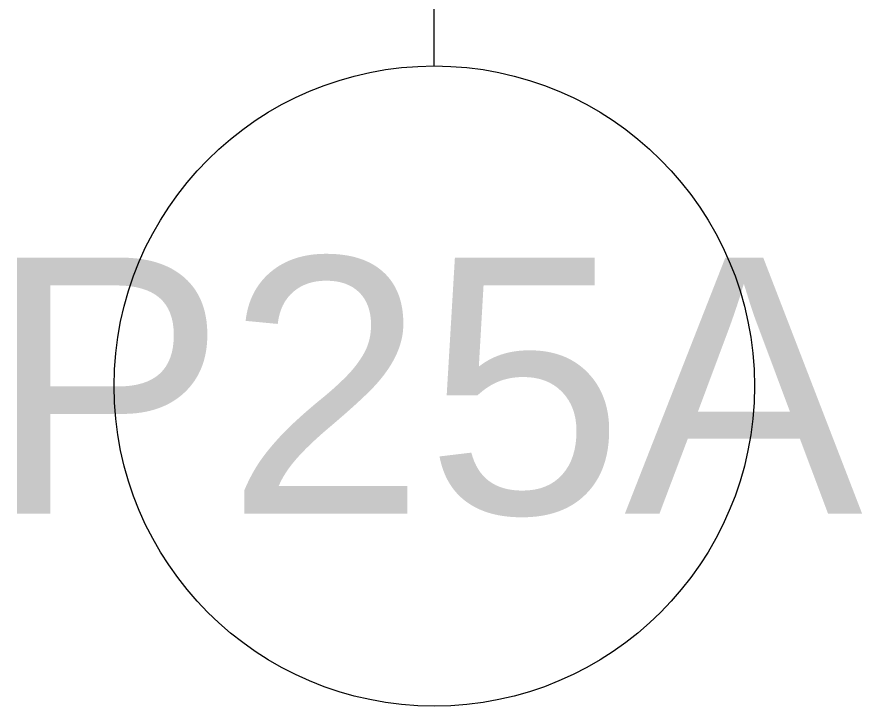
# Model space of a CAD drawing. Header units: centimetres. Extents: x 118932 to 154602, y -32682 to -23521.
# Drawn here: x 132883.67 to 132910.07, y -28115.64 to -28094.11 of the extents above; entities that cross this region are included whole.
import ezdxf

# ---------------------------------------------------------------- set-up
doc = ezdxf.new("R2010")
doc.units = ezdxf.units.CM
doc.header["$LTSCALE"] = 50
doc.header["$MEASUREMENT"] = 0
doc.layers.add('GEN_00_BL_Yazı', color=7, linetype='Continuous', lineweight=0, true_color=0x4f5250)
doc.layers.add('GEN_06_GR_İnce', color=7, linetype='Continuous', lineweight=13, true_color=0xb0b0a9)
doc.layers.add('revizyon notlar', color=1, linetype='Continuous', lineweight=30)
doc.styles.add('ARIAL', font='arial.ttf')

# ---------------------------------------------------------------- blocks, each defined once
blk = doc.blocks.new('p25_a_rb')
at = {"layer": 'GEN_00_BL_Yazı'}
blk.add_line((-158.25, -26), (-158.25, 32.323), dxfattribs=at)
blk.add_circle((-158.25, -36), 10, dxfattribs=at)
at = {"layer": 'GEN_00_BL_Yazı', "lineweight": 30, "transparency": 33554687, "style": 'ARIAL'}
blk.add_text('P25A', height=8, dxfattribs=at).set_placement((-172.201, -39.988))
blk = doc.blocks.new('P25A')
at = {"layer": 'revizyon notlar'}
blk.add_blockref('p25_a_rb', (166.64, 17.621), dxfattribs=at)
blk = doc.blocks.new('DOGRAMA LEVEL 0 A BLOK')
at = {"layer": 'GEN_06_GR_İnce'}
blk.add_blockref('P25A', (-1726.703, -1.346), dxfattribs=at)

msp = doc.modelspace()

# ---------------------------------------------------------------- block references
msp.add_blockref('DOGRAMA LEVEL 0 A BLOK', (134615.022, -28085.92))

doc.saveas('drawing.dxf')
